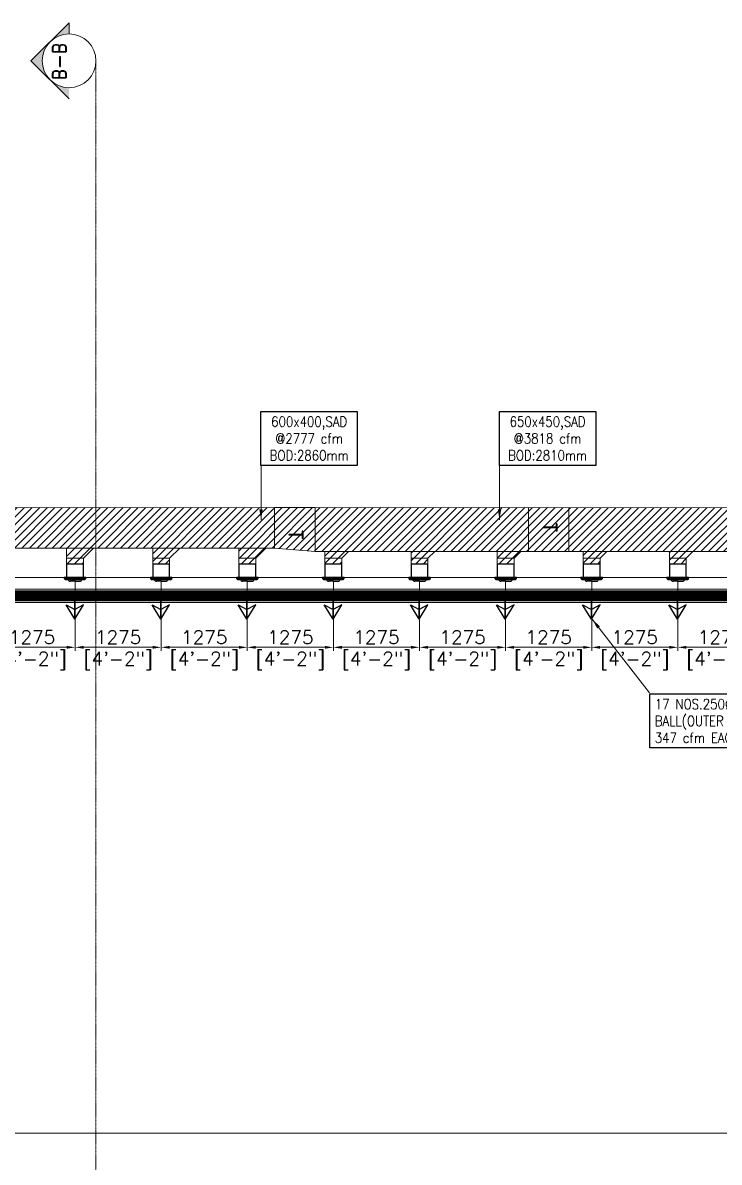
# Model space of a CAD drawing. Header units: millimetres. Extents: x -330573 to 5697, y 22061 to 198972.
# Drawn here: x -105434 to -95121, y 181921 to 198796 of the extents above; entities that cross this region are included whole.
import ezdxf

# ---------------------------------------------------------------- set-up
doc = ezdxf.new("R2010")
doc.units = ezdxf.units.MM
doc.linetypes.add('CENTER', pattern=[2, 1.25, -0.25, 0.25, -0.25])
doc.layers.add('HVAC SAD', color=6, linetype='Continuous')
for name, color, linetype, lineweight in [('VL-AC- SECTION', 7, 'Continuous', 18), ('VL-AC-ACCOUSTIC INSULATION', 32, 'Continuous', 25), ('VL-AC-DIM', 20, 'Continuous', 25), ('VL-AC-RAT', 1, 'Continuous', 5), ('VL-AC-SA', 6, 'Continuous', 5), ('VL-AC-SA_TEXT_50', 7, 'Continuous', 25), ('VL-AC-SAT', 72, 'Continuous', 25), ('VL-FC', 21, 'Continuous', 18)]:
    doc.layers.add(name, color=color, linetype=linetype, lineweight=lineweight)
doc.styles.add('Romand-2', font='romand.shx', dxfattribs={"height": 2})
doc.styles.add('ROMANS', font='romans.shx', dxfattribs={"height": 200})
doc.styles.add('VOLTAS - ROMAND', font='romand.shx', dxfattribs={"width": 0.85})
doc.dimstyles.new('VL_DIM', dxfattribs={"dimscale": 1.25, "dimtxt": 200, "dimasz": 125, "dimexe": 50, "dimexo": 50, "dimgap": 50, "dimtad": 1, "dimdec": 0, "dimrnd": 1, "dimzin": 9, "dimdsep": 46, "dimtxsty": 'ROMANS', "dimcen": 0.09, "dimdle": 35, "dimclrd": 7, "dimclre": 7, "dimclrt": 7, "dimadec": 0, "dimazin": 0, "dimtfac": 1, "dimtdec": 0, "dimtmove": 2, "dimatfit": 3, "dimfxl": 1, "dimtolj": 1, "dimtzin": 0, "dimlwd": 15, "dimlwe": 15, "dimarcsym": 1})

# ---------------------------------------------------------------- blocks, each defined once
blk = doc.blocks.new('A$C6C724B98')
at = {"layer": 'VL-AC- SECTION'}
h = blk.add_hatch(color=256, dxfattribs=at)
h.dxf.hatch_style = 1
edge = h.paths.add_edge_path()
edge.add_line((6578.263305140398, 27026.39885836761), (6578.263305140398, 27191.51130084243))
edge.add_ellipse((6578.263305140398, 27590.12799877968), major_axis=(398.0800505663071, 20.67716672786242), ratio=0.9999999999731439, start_angle=222.0266014231327, end_angle=267.02660142319235, ccw=False)
edge.add_line((6296.398734925054, 27308.26342857178), (6578.263305140398, 27026.39885836761))
edge = h.paths.add_edge_path()
edge.add_ellipse((6578.263305140398, 27590.12799877968), major_axis=(398.6166979482827, 0.0006576552724587155), ratio=0.999999999970647, start_angle=134.9999054708199, end_angle=224.9999054710118, ccw=False)
edge.add_line((6296.398734925054, 27871.99256898385), (6014.534164711572, 27590.12799877595))
edge.add_line((6014.534164713435, 27590.12799877968), (6296.398734928779, 27308.26342857551))
edge = h.paths.add_edge_path()
edge.add_line((6578.263305140398, 27988.74469671693), (6578.263305140398, 28153.85713919174))
edge.add_line((6578.263305140398, 28153.85713919174), (6296.398734926916, 27871.99256898385))
edge.add_ellipse((6578.263305140398, 27590.12799877968), major_axis=(390.5050521828499, -80.00672534378235), ratio=0.9999999999831349, start_angle=101.57853494104512, end_angle=146.5785349415359, ccw=False)
at = {"layer": 'VL-AC- SECTION', "linetype": 'CENTER', "lineweight": 0, "ltscale": 10}
blk.add_line((6976.880003081751, -3048.687331284105), (6976.880003081796, 27620.17281946275), dxfattribs=at)
at = {"layer": 'VL-AC- SECTION'}
blk.add_lwpolyline([(6578.263305144123, 27988.74469672065), (6578.263305144123, 28153.85713919546), (6014.53416471716, 27590.12799877968), (6578.263305144123, 27026.39885837134)], dxfattribs=at)
at = {"layer": 'VL-AC- SECTION', "linetype": 'CENTER', "lineweight": 0, "ltscale": 10, "const_width": 13.11819494439339}
blk.add_lwpolyline([(-3576.069098023145, 12057.78715091306), (-3576.069098023145, 11711.09260729808), (38279.20797420337, 11711.09260729813)], dxfattribs=at)
at = {"layer": 'VL-AC- SECTION'}
blk.add_circle((6578.263305144123, 27590.1279987834), 398.6166979377589, dxfattribs=at)
at = {"layer": 'VL-AC- SECTION', "insert": (6335.008583539836, 27859.27993304204, -2496053.843696692), "char_height": 200, "width": 2957.810705330985, "attachment_point": 3, "rotation": 90.00000000011204, "style": 'Romand-2'}
blk.add_mtext('B-B', dxfattribs=at)
blk = doc.blocks.new('*U105')
at = {"color": 8}
for p, q in [((30, 66), (31571.15038824702, 66.00000000000134)), ((30, 54), (31571.15038824702, 54.00000000000134)), ((30, 42), (31571.15038824702, 42.00000000000134)), ((30, 30), (31571.15038824702, 30.00000000000134)), ((30, 18), (31571.15038824702, 18.00000000000135)), ((30, 6.000000000000007), (31571.15038824702, 6.000000000001348)), ((30, -5.999999999999993), (31571.15038824702, -5.999999999998652)), ((30, -17.99999999999999), (31571.15038824702, -17.99999999999865)), ((30, -29.99999999999999), (31571.15038824702, -29.99999999999865)), ((30, -41.99999999999999), (31571.15038824702, -41.99999999999864)), ((30, -53.99999999999999), (31571.15038824702, -53.99999999999864))]:
    blk.add_line(p, q, dxfattribs=at)
for points in [[(5.208279937236156, 105.0043399367306), (5.31761697117643, -94.99565707796468), (31596.46800521819, -94.99565707796333), (31596.35866818425, 105.0043399367319)], [(30, 80), (30.05466236089609, -69.98873777758617), (31571.20505060791, -69.98873777758482), (31571.15038824702, 80.00000000000134)]]:
    blk.add_lwpolyline(points, close=True)
blk = doc.blocks.new('*D167')
at = {"layer": 'Defpoints', "color": 0, "transparency": 16777216}
for p in [(-105933.9629299279, 190579.781853271), (-104658.9629299279, 190579.781853271), (-104658.9629299279, 189546.5738410979)]:
    blk.add_point(p, dxfattribs=at)
at = {"layer": 'VL-AC-DIM', "color": 7, "lineweight": 15, "transparency": 16777216}
for p, q in [((-105933.9629299279, 190529.781853271), (-105933.9629299279, 189496.5738410979)), ((-104658.9629299279, 190529.781853271), (-104658.9629299279, 189496.5738410979)), ((-105808.9629299279, 189546.5738410979), (-104783.9629299279, 189546.5738410979))]:
    blk.add_line(p, q, dxfattribs=at)
at = {"layer": 'VL-AC-DIM', "color": 7, "transparency": 16777216}
for points in [[(-105808.9629299279, 189567.4071744313), (-105808.9629299279, 189525.7405077646), (-105933.9629299279, 189546.5738410979)], [(-104783.9629299279, 189567.4071744313), (-104783.9629299279, 189525.7405077646), (-104658.9629299279, 189546.5738410979)]]:
    blk.add_solid(points, dxfattribs=at)
at = {"layer": 'VL-AC-DIM', "color": 7, "transparency": 16777216, "char_height": 200, "attachment_point": 5, "style": 'ROMANS'}
for s, insert in [('\\A1;1275', (-105296.4629299279, 189696.5738410979)), ('\\A1;[4\'-2"]', (-105296.4629299279, 189344.192888717))]:
    blk.add_mtext(s, dxfattribs=dict(at, insert=insert))
blk = doc.blocks.new('*D168')
at = {"layer": 'Defpoints', "color": 0, "transparency": 16777216}
for p in [(-104658.9629299279, 190579.781853271), (-103383.9629299279, 190579.781853271), (-103383.9629299279, 189546.5738410979)]:
    blk.add_point(p, dxfattribs=at)
at = {"layer": 'VL-AC-DIM', "color": 7, "lineweight": 15, "transparency": 16777216}
for p, q in [((-104658.9629299279, 190529.781853271), (-104658.9629299279, 189496.5738410979)), ((-103383.9629299279, 190529.781853271), (-103383.9629299279, 189496.5738410979)), ((-104533.9629299279, 189546.5738410979), (-103508.9629299279, 189546.5738410979))]:
    blk.add_line(p, q, dxfattribs=at)
at = {"layer": 'VL-AC-DIM', "color": 7, "transparency": 16777216}
for points in [[(-104533.9629299279, 189567.4071744313), (-104533.9629299279, 189525.7405077646), (-104658.9629299279, 189546.5738410979)], [(-103508.9629299279, 189567.4071744313), (-103508.9629299279, 189525.7405077646), (-103383.9629299279, 189546.5738410979)]]:
    blk.add_solid(points, dxfattribs=at)
at = {"layer": 'VL-AC-DIM', "color": 7, "transparency": 16777216, "char_height": 200, "attachment_point": 5, "style": 'ROMANS'}
for s, insert in [('\\A1;1275', (-104021.4629299279, 189696.5738410979)), ('\\A1;[4\'-2"]', (-104021.4629299279, 189344.192888717))]:
    blk.add_mtext(s, dxfattribs=dict(at, insert=insert))
blk = doc.blocks.new('*D169')
at = {"layer": 'Defpoints', "color": 0, "transparency": 16777216}
for p in [(-103383.9629299279, 190579.781853271), (-102108.9629299279, 190579.781853271), (-102108.9629299279, 189546.5738410979)]:
    blk.add_point(p, dxfattribs=at)
at = {"layer": 'VL-AC-DIM', "color": 7, "lineweight": 15, "transparency": 16777216}
for p, q in [((-103383.9629299279, 190529.781853271), (-103383.9629299279, 189496.5738410979)), ((-102108.9629299279, 190529.781853271), (-102108.9629299279, 189496.5738410979)), ((-103258.9629299279, 189546.5738410979), (-102233.9629299279, 189546.5738410979))]:
    blk.add_line(p, q, dxfattribs=at)
at = {"layer": 'VL-AC-DIM', "color": 7, "transparency": 16777216}
for points in [[(-103258.9629299279, 189567.4071744313), (-103258.9629299279, 189525.7405077646), (-103383.9629299279, 189546.5738410979)], [(-102233.9629299279, 189567.4071744313), (-102233.9629299279, 189525.7405077646), (-102108.9629299279, 189546.5738410979)]]:
    blk.add_solid(points, dxfattribs=at)
at = {"layer": 'VL-AC-DIM', "color": 7, "transparency": 16777216, "char_height": 200, "attachment_point": 5, "style": 'ROMANS'}
for s, insert in [('\\A1;1275', (-102746.4629299279, 189696.5738410979)), ('\\A1;[4\'-2"]', (-102746.4629299279, 189344.192888717))]:
    blk.add_mtext(s, dxfattribs=dict(at, insert=insert))
blk = doc.blocks.new('*D170')
at = {"layer": 'Defpoints', "color": 0, "transparency": 16777216}
for p in [(-102108.9629299279, 190579.781853271), (-100833.9629299279, 190579.781853271), (-100833.9629299279, 189546.5738410979)]:
    blk.add_point(p, dxfattribs=at)
at = {"layer": 'VL-AC-DIM', "color": 7, "lineweight": 15, "transparency": 16777216}
for p, q in [((-102108.9629299279, 190529.781853271), (-102108.9629299279, 189496.5738410979)), ((-100833.9629299279, 190529.781853271), (-100833.9629299279, 189496.5738410979)), ((-101983.9629299279, 189546.5738410979), (-100958.9629299279, 189546.5738410979))]:
    blk.add_line(p, q, dxfattribs=at)
at = {"layer": 'VL-AC-DIM', "color": 7, "transparency": 16777216}
for points in [[(-101983.9629299279, 189567.4071744313), (-101983.9629299279, 189525.7405077646), (-102108.9629299279, 189546.5738410979)], [(-100958.9629299279, 189567.4071744313), (-100958.9629299279, 189525.7405077646), (-100833.9629299279, 189546.5738410979)]]:
    blk.add_solid(points, dxfattribs=at)
at = {"layer": 'VL-AC-DIM', "color": 7, "transparency": 16777216, "char_height": 200, "attachment_point": 5, "style": 'ROMANS'}
for s, insert in [('\\A1;1275', (-101471.4629299279, 189696.5738410979)), ('\\A1;[4\'-2"]', (-101471.4629299279, 189344.192888717))]:
    blk.add_mtext(s, dxfattribs=dict(at, insert=insert))
blk = doc.blocks.new('*D171')
at = {"layer": 'Defpoints', "color": 0, "transparency": 16777216}
for p in [(-100833.9629299279, 190579.781853271), (-99558.96292992792, 190579.781853271), (-99558.96292992792, 189546.5738410979)]:
    blk.add_point(p, dxfattribs=at)
at = {"layer": 'VL-AC-DIM', "color": 7, "lineweight": 15, "transparency": 16777216}
for p, q in [((-100833.9629299279, 190529.781853271), (-100833.9629299279, 189496.5738410979)), ((-99558.96292992792, 190529.781853271), (-99558.96292992792, 189496.5738410979)), ((-100708.9629299279, 189546.5738410979), (-99683.96292992792, 189546.5738410979))]:
    blk.add_line(p, q, dxfattribs=at)
at = {"layer": 'VL-AC-DIM', "color": 7, "transparency": 16777216}
for points in [[(-100708.9629299279, 189567.4071744313), (-100708.9629299279, 189525.7405077646), (-100833.9629299279, 189546.5738410979)], [(-99683.96292992792, 189567.4071744313), (-99683.96292992792, 189525.7405077646), (-99558.96292992792, 189546.5738410979)]]:
    blk.add_solid(points, dxfattribs=at)
at = {"layer": 'VL-AC-DIM', "color": 7, "transparency": 16777216, "char_height": 200, "attachment_point": 5, "style": 'ROMANS'}
for s, insert in [('\\A1;1275', (-100196.4629299279, 189696.5738410979)), ('\\A1;[4\'-2"]', (-100196.4629299279, 189344.192888717))]:
    blk.add_mtext(s, dxfattribs=dict(at, insert=insert))
blk = doc.blocks.new('*D172')
at = {"layer": 'Defpoints', "color": 0, "transparency": 16777216}
for p in [(-99558.96292992792, 190579.781853271), (-98283.96292992792, 190579.781853271), (-98283.96292992792, 189546.5738410979)]:
    blk.add_point(p, dxfattribs=at)
at = {"layer": 'VL-AC-DIM', "color": 7, "lineweight": 15, "transparency": 16777216}
for p, q in [((-99558.96292992792, 190529.781853271), (-99558.96292992792, 189496.5738410979)), ((-98283.96292992792, 190529.781853271), (-98283.96292992792, 189496.5738410979)), ((-99433.96292992792, 189546.5738410979), (-98408.96292992792, 189546.5738410979))]:
    blk.add_line(p, q, dxfattribs=at)
at = {"layer": 'VL-AC-DIM', "color": 7, "transparency": 16777216}
for points in [[(-99433.96292992792, 189567.4071744313), (-99433.96292992792, 189525.7405077646), (-99558.96292992792, 189546.5738410979)], [(-98408.96292992792, 189567.4071744313), (-98408.96292992792, 189525.7405077646), (-98283.96292992792, 189546.5738410979)]]:
    blk.add_solid(points, dxfattribs=at)
at = {"layer": 'VL-AC-DIM', "color": 7, "transparency": 16777216, "char_height": 200, "attachment_point": 5, "style": 'ROMANS'}
for s, insert in [('\\A1;1275', (-98921.46292992792, 189696.5738410979)), ('\\A1;[4\'-2"]', (-98921.46292992792, 189344.192888717))]:
    blk.add_mtext(s, dxfattribs=dict(at, insert=insert))
blk = doc.blocks.new('*D173')
at = {"layer": 'Defpoints', "color": 0, "transparency": 16777216}
for p in [(-98283.96292992792, 190579.781853271), (-97008.96292992792, 190579.781853271), (-97008.96292992792, 189546.5738410979)]:
    blk.add_point(p, dxfattribs=at)
at = {"layer": 'VL-AC-DIM', "color": 7, "lineweight": 15, "transparency": 16777216}
for p, q in [((-98283.96292992792, 190529.781853271), (-98283.96292992792, 189496.5738410979)), ((-97008.96292992792, 190529.781853271), (-97008.96292992792, 189496.5738410979)), ((-98158.96292992792, 189546.5738410979), (-97133.96292992792, 189546.5738410979))]:
    blk.add_line(p, q, dxfattribs=at)
at = {"layer": 'VL-AC-DIM', "color": 7, "transparency": 16777216}
for points in [[(-98158.96292992792, 189567.4071744313), (-98158.96292992792, 189525.7405077646), (-98283.96292992792, 189546.5738410979)], [(-97133.96292992792, 189567.4071744313), (-97133.96292992792, 189525.7405077646), (-97008.96292992792, 189546.5738410979)]]:
    blk.add_solid(points, dxfattribs=at)
at = {"layer": 'VL-AC-DIM', "color": 7, "transparency": 16777216, "char_height": 200, "attachment_point": 5, "style": 'ROMANS'}
for s, insert in [('\\A1;1275', (-97646.46292992792, 189696.5738410979)), ('\\A1;[4\'-2"]', (-97646.46292992792, 189344.192888717))]:
    blk.add_mtext(s, dxfattribs=dict(at, insert=insert))
blk = doc.blocks.new('*D174')
at = {"layer": 'Defpoints', "color": 0, "transparency": 16777216}
for p in [(-97008.96292992792, 190579.781853271), (-95733.96292992792, 190579.781853271), (-95733.96292992792, 189546.5738410979)]:
    blk.add_point(p, dxfattribs=at)
at = {"layer": 'VL-AC-DIM', "color": 7, "lineweight": 15, "transparency": 16777216}
for p, q in [((-97008.96292992792, 190529.781853271), (-97008.96292992792, 189496.5738410979)), ((-95733.96292992792, 190529.781853271), (-95733.96292992792, 189496.5738410979)), ((-96883.96292992792, 189546.5738410979), (-95858.96292992792, 189546.5738410979))]:
    blk.add_line(p, q, dxfattribs=at)
at = {"layer": 'VL-AC-DIM', "color": 7, "transparency": 16777216}
for points in [[(-96883.96292992792, 189567.4071744313), (-96883.96292992792, 189525.7405077646), (-97008.96292992792, 189546.5738410979)], [(-95858.96292992792, 189567.4071744313), (-95858.96292992792, 189525.7405077646), (-95733.96292992792, 189546.5738410979)]]:
    blk.add_solid(points, dxfattribs=at)
at = {"layer": 'VL-AC-DIM', "color": 7, "transparency": 16777216, "char_height": 200, "attachment_point": 5, "style": 'ROMANS'}
for s, insert in [('\\A1;1275', (-96371.46292992792, 189696.5738410979)), ('\\A1;[4\'-2"]', (-96371.46292992792, 189344.192888717))]:
    blk.add_mtext(s, dxfattribs=dict(at, insert=insert))
blk = doc.blocks.new('*D175')
at = {"layer": 'Defpoints', "color": 0, "transparency": 16777216}
for p in [(-95733.96292992792, 190579.781853271), (-94458.96292992792, 190579.781853271), (-94458.96292992792, 189546.5738410979)]:
    blk.add_point(p, dxfattribs=at)
at = {"layer": 'VL-AC-DIM', "color": 7, "lineweight": 15, "transparency": 16777216}
for p, q in [((-95733.96292992792, 190529.781853271), (-95733.96292992792, 189496.5738410979)), ((-94458.96292992792, 190529.781853271), (-94458.96292992792, 189496.5738410979)), ((-95608.96292992792, 189546.5738410979), (-94583.96292992792, 189546.5738410979))]:
    blk.add_line(p, q, dxfattribs=at)
at = {"layer": 'VL-AC-DIM', "color": 7, "transparency": 16777216}
for points in [[(-95608.96292992792, 189567.4071744313), (-95608.96292992792, 189525.7405077646), (-95733.96292992792, 189546.5738410979)], [(-94583.96292992792, 189567.4071744313), (-94583.96292992792, 189525.7405077646), (-94458.96292992792, 189546.5738410979)]]:
    blk.add_solid(points, dxfattribs=at)
at = {"layer": 'VL-AC-DIM', "color": 7, "transparency": 16777216, "char_height": 200, "attachment_point": 5, "style": 'ROMANS'}
for s, insert in [('\\A1;1275', (-95096.46292992792, 189696.5738410979)), ('\\A1;[4\'-2"]', (-95096.46292992792, 189344.192888717))]:
    blk.add_mtext(s, dxfattribs=dict(at, insert=insert))
blk = doc.blocks.new('VL SA JET NOZZEL')
at = {"layer": 'VL-AC-SAT'}
for p, q in [((4.433961313363397, 562.4903743000614, 1.386536811875247e-08), (-125.2924377877207, 349.6088945613155, 1.386536811875247e-08)), ((4.433961313363397, 562.4903743000614, 1.386536811875247e-08), (4.433961313363397, 191.9093473121902, 1.386536811875247e-08)), ((4.433961313363397, 191.9093473121902, 1.386536811875247e-08), (4.433961313363397, 562.4903743000614, 1.386536811875247e-08)), ((4.433961313363397, 562.4903743000614, 1.386536811875247e-08), (134.1603604144475, 349.6088945613155, 1.386536811875247e-08)), ((4.433961313363397, 562.4903743000614, 1.386536811875247e-08), (4.433961313363397, 191.9093473121902, 1.386536811875247e-08)), ((4.433961313363397, 191.9093473121902, 1.386536811875247e-08), (4.433961313363397, 562.4903743000614, 1.386536811875247e-08)), ((-125.2924377877207, 349.6088945613155, 1.386536811875247e-08), (4.433961313363397, 418.7165136941621, 1.386536811875247e-08)), ((134.1603604144475, 349.6088945613155, 1.386536811875247e-08), (4.433961313363397, 418.7165136941621, 1.386536811875247e-08)), ((0, 0), (-70, 0)), ((0, 0), (70, 0)), ((-160, -40), (-146.6457117226528, -25)), ((160, -40), (-160, -40)), ((160, -40), (146.6457117226673, -25))]:
    blk.add_line(p, q, dxfattribs=at)
for points in [[(-160, -40), (-160, -55), (160, -55), (160, -40)], [(146.6457117226673, -25), (-146.6457117226528, -25)]]:
    blk.add_lwpolyline(points, dxfattribs=at)
at = {"layer": 'VL-AC-SAT', "elevation": 1.386536811875247e-08}
blk.add_lwpolyline([(125, -255), (125, -55), (-125, -55), (-125, -255)], close=True, dxfattribs=at)
at = {"layer": 'VL-AC-SAT'}
for centre, start, end in [((-64.10045256266312, -42.46850784502749), 97.90867633056617, 155.957371767983), ((64.10045256266312, -42.46850784502749), 24.04262823201699, 82.09132366943385)]:
    blk.add_arc(centre, 42.87632002106835, start, end, dxfattribs=at)

msp = doc.modelspace()

# ---------------------------------------------------------------- hatches: boundary and pattern name
at = {"layer": 'VL-AC-ACCOUSTIC INSULATION'}
h = msp.add_hatch(dxfattribs=at)
h.set_pattern_fill('ANSI31', color=8, scale=25)
h.set_pattern_definition([(45, (0, 0), (-56.12660075668221, 56.12660075668221), [])])
h.paths.add_polyline_path([(-89644.7426278194, 193554.3575363489), (-89794.73090819377, 193704.3458167232), (-89794.73090819377, 193254.3458167232), (-89644.73090819377, 193254.3458167232)])
h.paths.add_polyline_path([(-87735.81697249273, 193554.3458167232), (-89644.73090819377, 193554.3458167232), (-89644.73090819377, 193254.3458167232), (-87735.81697249273, 193254.3458167232)])
h.paths.add_polyline_path([(-88260.81697249273, 193516.8458167232), (-88035.81697249273, 193516.8458167232), (-88035.81697249273, 193291.8458167232), (-88260.81697249273, 193291.8458167232)], flags=16)
h.paths.add_polyline_path([(-90544.73090819377, 193704.345816723), (-90694.73090819348, 193554.3458167232), (-90694.73090819348, 193254.3458167232), (-90544.73090819377, 193254.3458167232)])
h.paths.add_polyline_path([(-90694.73090819348, 193554.3458167232), (-93201.35983237065, 193554.3458167232), (-93201.35983237065, 193254.3458167232), (-90694.73090819348, 193254.3458167232)])
h.paths.add_polyline_path([(-92676.35983237065, 193291.8458167232), (-92901.35983237065, 193291.8458167232), (-92901.35983237065, 193516.8458167232), (-92676.35983237065, 193516.8458167232)], flags=16)
h.paths.add_polyline_path([(-97345.40560711028, 191614.812036801), (-97945.40191181152, 191614.8297716095), (-97945.39779781926, 190964.5377212674), (-97345.4362297383, 190964.8120374221)])
h.paths.add_polyline_path([(-98159.51903806918, 190864.5680536535), (-98409.50972734009, 190864.5754429274), (-98409.53243354635, 190779.5248454214), (-98159.5324723413, 190779.5248454214)])
h.paths.add_polyline_path([(-98059.49260167594, 190964.5621798141), (-98409.48301355875, 190964.6372073925), (-98409.50972734009, 190864.5754429274), (-98159.51903806918, 190864.5680536535)])
h.paths.add_polyline_path([(-97945.40191181152, 191614.8297716095), (-101105.9138671557, 191614.9231906424), (-101106.0531452906, 190965.2152721627), (-97945.39779781926, 190964.5377212674)])
h.paths.add_polyline_path([(-99334.52526178349, 190964.835509053), (-99684.4829488317, 190964.9105296161), (-99684.50965387501, 190864.8814951654), (-99434.5189646041, 190864.8741058915)])
h.paths.add_polyline_path([(-99434.5189646041, 190864.8741058915), (-99684.50965387501, 190864.8814951654), (-99684.53244178894, 190779.5248454214), (-99434.53244722329, 190779.5248454214)])
h.paths.add_polyline_path([(-100709.518891139, 190865.1801581295), (-100959.5095804099, 190865.1875474034), (-100959.5324500315, 190779.5248454214), (-100709.5324221052, 190779.5248454214)])
h.paths.add_polyline_path([(-100609.5579218911, 190965.1088382918), (-100959.4828841046, 190965.1838518398), (-100959.5095804099, 190865.1875474034), (-100709.518891139, 190865.1801581295)])
h.paths.add_polyline_path([(-101705.9101718569, 191614.940925451), (-106246.4697904998, 191615.0751362037), (-106246.4620132976, 191015.4947110071), (-101705.9060854622, 191014.5213502968)])
h.paths.add_polyline_path([(-101105.9138671557, 191614.9231906424), (-101705.9101718569, 191614.940925451), (-101705.9060854622, 191014.5213502968), (-101106.0531452906, 190965.2152721627)])
h.paths.add_polyline_path([(-101836.5990623494, 191014.5493670003), (-102234.4696820784, 191014.6346586771), (-102234.50918129, 190866.6825302458), (-101984.5051433732, 190866.6751405774)])
h.paths.add_polyline_path([(-101984.5051433732, 190866.6751405774), (-102234.50918129, 190866.6825302458), (-102234.5324500315, 190779.5248454214), (-101984.5324619426, 190779.5248454214)])
h.paths.add_polyline_path([(-103111.3257398386, 191014.8226306455), (-103509.4696091088, 191014.907980899), (-103509.50918129, 190866.6825302458), (-103259.5051433732, 190866.6751405774)])
h.paths.add_polyline_path([(-103259.5051433732, 190866.6751405774), (-103509.50918129, 190866.6825302458), (-103509.5324500315, 190779.5248454214), (-103259.5324619426, 190779.5248454214)])
h.paths.add_polyline_path([(-104534.5051433732, 190866.6751405774), (-104784.50918129, 190866.6825302458), (-104784.5324500315, 190779.5248454214), (-104534.5324619426, 190779.5248454214)])
h.paths.add_polyline_path([(-104386.0524173277, 191015.0958942907), (-104784.4695361391, 191015.1813031208), (-104784.50918129, 190866.6825302458), (-104534.5051433732, 190866.6751405774)])
h.paths.add_polyline_path([(-105659.5551784379, 191015.3688955645), (-106059.4694301992, 191015.4546253356), (-106059.5094751503, 190865.4583212938), (-105809.5054372336, 190865.4509316254)])
h.paths.add_polyline_path([(-105809.5054372336, 190865.4509316254), (-106059.5094751503, 190865.4583212938), (-106059.5324170612, 190779.5248454214), (-105809.5323720563, 190779.5248454214)])
h.paths.add_polyline_path([(-106246.4697904998, 191615.0751362036), (-106846.3921720306, 191615.0928688272), (-106846.4322756847, 191265.0928700126), (-106246.4620132976, 191015.4947110071)])
h.paths.add_polyline_path([(-106846.3921720306, 191615.0928688272), (-111459.4294645035, 191615.2292218892), (-111459.5134788476, 191265.2292243725), (-106846.4322756847, 191265.0928700126)])
h.paths.add_polyline_path([(-106933.618961356, 191265.0954470937), (-107334.4158834425, 191265.1072939278), (-107334.4520828461, 191114.3021983783), (-107084.4520846199, 191114.2948088292)])
h.paths.add_polyline_path([(-107084.4520846199, 191114.2948088292), (-107334.4520828461, 191114.3021983783), (-107334.5324431316, 190779.5248454214), (-107084.5324431316, 190779.5248454214)])
h.paths.add_polyline_path([(-108359.4520111548, 191114.6008610673), (-108609.452009381, 191114.6082506163), (-108609.5324431316, 190779.5248454214), (-108359.5324431316, 190779.5248454214)])
h.paths.add_polyline_path([(-108208.8873033057, 191265.1331417258), (-108609.4158743961, 191265.1449806279), (-108609.452009381, 191114.6082506163), (-108359.4520111548, 191114.6008610673)])
h.paths.add_polyline_path([(-109634.4519376898, 191114.9069133053), (-109884.451935916, 191114.9143028543), (-109884.5324431316, 190779.5248454214), (-109634.5324431316, 190779.5248454214)])
h.paths.add_polyline_path([(-109484.1556452553, 191265.1708363578), (-109884.4158653498, 191265.182667328), (-109884.4519359159, 191114.9143028543), (-109634.4519376898, 191114.9069133053)])
h.paths.add_polyline_path([(-110759.423987205, 191265.2085309898), (-111159.4158563034, 191265.220354028), (-111159.4518624509, 191115.2203550923), (-110909.4518642247, 191115.2129655433)])
h.paths.add_polyline_path([(-110909.4518642247, 191115.2129655433), (-111159.4518624509, 191115.2203550923), (-111159.5324431316, 190779.5248454214), (-110909.5324431316, 190779.5248454214)])
h.paths.add_polyline_path([(-93523.77537523171, 190964.6990760203), (-90594.90483193008, 190964.6125038897), (-90594.76351889386, 191614.6124999968), (-93523.63608387328, 191614.6990721871)])
h.paths.add_polyline_path([(-94123.82926967203, 190964.7168125311), (-93523.77537523172, 190964.6990760203), (-93523.63608387328, 191614.6990721871), (-94123.78977046786, 191614.7168116476)])
h.paths.add_polyline_path([(-97345.4362297383, 190964.8120374221), (-94123.82926967205, 190964.7168125311), (-94123.78977046786, 191614.7168116476), (-97345.40560711028, 191614.812036801)])
h.paths.add_polyline_path([(-94334.5254635484, 190779.5248454214), (-94334.51192782793, 190865.2102537545), (-94234.97863853136, 190964.7113921133), (-94584.50441561376, 190964.7535309428), (-94584.48457564489, 190779.5248454214)])
h.paths.add_polyline_path([(-96884.5189508603, 190864.8021034765), (-96784.53666497006, 190964.7897469448), (-97134.51128106545, 190964.8289045445), (-97134.491340813, 190779.5248454214), (-96884.53242210526, 190779.5248454214)])
h.paths.add_polyline_path([(-95609.51194052595, 190864.9708662228), (-95509.73794204593, 190964.7503608286), (-95859.50434394329, 190964.7912176401), (-95859.48445383277, 190779.5248454214), (-95609.52543843038, 190779.5248454214)])
h.paths.add_polyline_path([(-93059.53294981268, 190779.5248454214), (-93059.5125069175, 190864.6890318904), (-92959.58182798709, 190964.6640434883), (-93309.52631480759, 190964.715836787), (-93309.50869232015, 190779.5248454214)])
h.paths.add_polyline_path([(-91785.04067870672, 190779.5248454214), (-91785.0202448543, 190864.6513601707), (-91685.0705789075, 190964.6454960702), (-92035.0341180548, 190964.6781650978), (-92035.01656808585, 190779.5248454214)])
h.paths.add_polyline_path([(-90709.53303524503, 190779.5248454214), (-90709.5130506565, 190862.7797468797), (-90607.66921381316, 190964.6026008659), (-90959.509552021, 190964.6463729638), (-90959.53294981473, 190779.5248454214)])

# ---------------------------------------------------------------- linework, layer by layer
at = {"layer": 'VL-AC-SA'}
for points in [[(-101106.0531452906, 190965.2152721627), (-90594.77969184812, 190964.5742992478, 0.4142314229878252), (-89794.73090819377, 191764.5742977604), (-89794.73090819377, 192440.4736836283), (-90544.73090819363, 192440.4736836274), (-90444.73090819377, 191990.4736836273)], [(-111459.4294645035, 191615.2292218892), (-90594.73534192322, 191614.6124991639, 0.4142222197948577), (-90444.73090819377, 191764.6124990984), (-90444.73090819377, 191993.2175860665)]]:
    msp.add_lwpolyline(points, format="xyb", dxfattribs=at)
for points in [[(-101705.9101718569, 191614.940925451), (-101105.9138671557, 191614.9231906424), (-101106.0531452906, 190965.2152721627), (-101705.9060854622, 191014.5213502968)], [(-97945.40191181152, 191614.8297716095), (-97345.40560711028, 191614.812036801), (-97345.4362297383, 190964.8120374221), (-97945.39779781926, 190964.5377212674)]]:
    msp.add_lwpolyline(points, close=True, dxfattribs=at)
for points in [[(-106246.4620132976, 191015.4947110071), (-101705.9060854622, 191014.5213502968)], [(-104784.5323816338, 190779.7810425812), (-104784.4691363389, 191016.6788342876)], [(-104784.5051415994, 190866.6825301264), (-104534.5051433732, 190866.6751405774)], [(-104534.5323816338, 190779.7810425812), (-104534.5051433732, 190866.6751405774)], [(-104534.5051433732, 190866.6751405774), (-104384.4691363389, 191016.6788342876)], [(-103509.5323816338, 190779.7810425812), (-103509.4691363389, 191016.6788342876)], [(-103509.5051415994, 190866.6825301264), (-103259.5051433732, 190866.6751405774)], [(-103259.5323816338, 190779.7810425812), (-103259.5051433732, 190866.6751405774)], [(-103259.5051433732, 190866.6751405774), (-103109.4691363389, 191016.6788342876)], [(-102234.5323816338, 190779.7810425812), (-102234.4691363389, 191016.6788342876)], [(-102234.5051415994, 190866.6825301264), (-101984.5051433732, 190866.6751405774)], [(-101984.5323816338, 190779.7810425812), (-101984.5051433732, 190866.6751405774)], [(-101984.5051433732, 190866.6751405774), (-101834.4691363389, 191016.6788342876)], [(-100959.5323816338, 190779.7810425812), (-100959.4828841046, 190965.1838518398)], [(-100959.5188893652, 190865.1875476785), (-100709.518891139, 190865.1801581295)], [(-100709.5323816338, 190779.7810425812), (-100709.518891139, 190865.1801581295)], [(-100709.518891139, 190865.1801581295), (-100609.4828841046, 190965.1838518398)], [(-99684.53245509889, 190779.4749903432), (-99684.48295756974, 190964.8777996018)], [(-99684.5189628303, 190864.8814954405), (-99434.5189646041, 190864.8741058915)], [(-99434.53245509889, 190779.4749903432), (-99434.5189646041, 190864.8741058915)], [(-99434.5189646041, 190864.8741058915), (-99334.48295756974, 190964.8777996018)], [(-98409.53252856397, 190779.1689381053), (-98409.48303103482, 190964.5717473638)], [(-98409.51903629539, 190864.5754432025), (-98159.51903806918, 190864.5680536535)], [(-98159.53252856397, 190779.1689381053), (-98159.51903806918, 190864.5680536535)], [(-98159.51903806918, 190864.5680536535), (-98059.48303103482, 190964.5717473638)], [(-97134.55661489887, 190864.8094989756), (-96884.51895086029, 190864.8021034765)], [(-97134.49138128445, 190779.7810425812), (-97134.5206096383, 190964.8058031368)], [(-96884.5323816338, 190779.7810425812), (-96884.51895086029, 190864.8021034765)], [(-96884.51895086029, 190864.8021034765), (-96784.5206096383, 190964.8058031368)], [(-95859.5497545781, 190864.9782617456), (-95609.51194052598, 190864.9708662228)], [(-95859.4844459569, 190779.4749886609), (-95859.51371670468, 190964.7681162328)], [(-95609.52544630626, 190779.4749886609), (-95609.51194052598, 190864.9708662228)], [(-95609.51194052598, 190864.9708662228), (-95509.51374931753, 190964.9745659068)]]:
    msp.add_lwpolyline(points, dxfattribs=at)

# ---------------------------------------------------------------- block references
at = {"layer": 'VL-AC-RAT', "xscale": -1}
msp.add_blockref('*U105', (-79807.23401040286, 190303.4594729567), dxfattribs=at)
at = {"layer": 'VL-AC-SAT', "rotation": 180}
for p in [(-104659.5323816277, 190524.7810425812, -1.386536811875247e-08), (-103384.5323816277, 190524.7810425812, -1.386536811875247e-08), (-102109.5323816277, 190524.7810425812, -1.386536811875247e-08), (-100834.5323816277, 190524.7810425812, -1.386536811875247e-08), (-99559.53238163283, 190524.7810425812, -1.386536811875247e-08), (-98284.53238162772, 190524.7810425812, -1.386536811875247e-08), (-97009.53238163283, 190524.7810425812, -1.386536811875247e-08), (-95734.53238162772, 190524.7810425812, -1.386536811875247e-08)]:
    msp.add_blockref('VL SA JET NOZZEL', p, dxfattribs=at)

# ---------------------------------------------------------------- texts
at = {"layer": 'VL-AC-SA_TEXT_50', "char_height": 200, "width": 144.8571428571428, "attachment_point": 5, "rotation": 269.9999999999999, "style": 'ROMANS'}
for insert in [(-97627.34800693845, 191321.0895149999, -25331.46463239641), (-101387.8594965623, 191211.938978248, -25331.46463239641)]:
    msp.add_mtext('\\pxql;{\\Fromand|c0;T}', dxfattribs=dict(at, insert=insert))
at = {"layer": 'VL-AC-SA_TEXT_50', "insert": (-94404.80969352442, 188455.776434468), "char_height": 150, "width": 3339.941963171255, "attachment_point": 5, "style": 'VOLTAS - ROMAND', "bg_fill": 19, "box_fill_scale": 1.5, "bg_fill_color": 256, "bg_fill_transparency": 0}
msp.add_mtext('\\pxql;17 NOS.250∅ JETNOZZLE EYE BALL(OUTER FLANGE DIA 318MM)  \\P347 cfm EACH TOTAL 5900 cfm', dxfattribs=at)

# ---------------------------------------------------------------- dimensions: what is measured, and where the dimension line sits
at = {"layer": 'VL-AC-DIM'}
for base, p1, p2, picture, middle in [((-104658.9629299279, 189546.5738410979), (-105933.9629299279, 190579.781853271), (-104658.9629299279, 190579.781853271), '*D167', (-105296.4629299279, 189546.5738410979)), ((-103383.9629299279, 189546.5738410979), (-104658.9629299279, 190579.781853271), (-103383.9629299279, 190579.781853271), '*D168', (-104021.4629299279, 189546.5738410979)), ((-102108.9629299279, 189546.5738410979), (-103383.9629299279, 190579.781853271), (-102108.9629299279, 190579.781853271), '*D169', (-102746.4629299279, 189546.5738410979)), ((-100833.9629299279, 189546.5738410979), (-102108.9629299279, 190579.781853271), (-100833.9629299279, 190579.781853271), '*D170', (-101471.4629299279, 189546.5738410979)), ((-99558.96292992792, 189546.5738410979), (-100833.9629299279, 190579.781853271), (-99558.96292992792, 190579.781853271), '*D171', (-100196.4629299279, 189546.5738410979)), ((-98283.96292992792, 189546.5738410979), (-99558.96292992792, 190579.781853271), (-98283.96292992792, 190579.781853271), '*D172', (-98921.46292992792, 189546.5738410979)), ((-97008.96292992792, 189546.5738410979), (-98283.96292992792, 190579.781853271), (-97008.96292992792, 190579.781853271), '*D173', (-97646.46292992792, 189546.5738410979)), ((-95733.96292992792, 189546.5738410979), (-97008.96292992792, 190579.781853271), (-95733.96292992792, 190579.781853271), '*D174', (-96371.46292992792, 189546.5738410979)), ((-94458.96292992792, 189546.5738410979), (-95733.96292992792, 190579.781853271), (-94458.96292992792, 190579.781853271), '*D175', (-95096.46292992792, 189546.5738410979))]:
    dim = msp.add_linear_dim(base=base, p1=p1, p2=p2, dimstyle='VL_DIM', override={"dimscale": 1, "dimpost": '\\X'}, dxfattribs=at)
    dim.commit()
    dim.dimension.update_dxf_attribs({"geometry": picture, "text_midpoint": middle})

# ---------------------------------------------------------------- next in the draw order: linework, layer by layer
at = {"layer": 'VL-FC', "const_width": 15}
msp.add_lwpolyline([(-74570.92412402564, 171091.8522689892), (-77200.69014516589, 171091.8522689892), (-77200.69014516589, 170501.2842367852), (-109889.9134022173, 170501.2842367852), (-109889.9134022173, 171091.8522689892), (-111960.9241241449, 171091.8522689892), (-111961.4105832288, 190581.7522687097), (-78805.92412412413, 190581.7522687096), (-78805.92412412413, 188901.8523371015)], dxfattribs=at)

# ---------------------------------------------------------------- next in the draw order: block references
at = {"layer": 'HVAC SAD'}
msp.add_blockref('A$C6C724B98', (-111326.7957580167, 170641.8522697247), dxfattribs=at)

# ---------------------------------------------------------------- next in the draw order: leaders
at = {"layer": 'VL-AC-SA_TEXT_50'}
msp.add_leader([(-97002.77516933372, 189963.8299890316), (-96153.16151208337, 188874.9656631553)], dimstyle='VL_DIM', override={"dimgap": 50, "dimtad": 0}, dxfattribs=at)

# ---------------------------------------------------------------- next in the draw order: texts
at = {"layer": 'VL-AC-SA_TEXT_50', "char_height": 150, "width": 1276.5, "attachment_point": 5, "style": 'VOLTAS - ROMAND', "bg_fill": 19, "box_fill_scale": 1.5, "bg_fill_color": 256, "bg_fill_transparency": 0}
for s, insert in [('600x400,SAD\\P@2777 cfm\\PBOD:2860mm ', (-101193.1002397502, 192638.9755223233, -3.230362788706253e-05)), ('650x450,SAD\\P@3818 cfm\\PBOD:2810mm ', (-97662.31457789172, 192638.9755223233, -3.230362788706253e-05))]:
    msp.add_mtext(s, dxfattribs=dict(at, insert=insert))

# ---------------------------------------------------------------- next in the draw order: leaders
at = {"layer": 'VL-AC-SA_TEXT_50'}
for points in [[(-101905.4495970563, 191436.0444348778), (-101905.4495970563, 192239.1730003839)], [(-98374.66393519775, 191436.0444348778), (-98374.66393519775, 192239.1730003839)]]:
    msp.add_leader(points, dimstyle='VL_DIM', override={"dimtad": 0, "dimclrd": 256}, dxfattribs=at)

doc.saveas('drawing.dxf')
